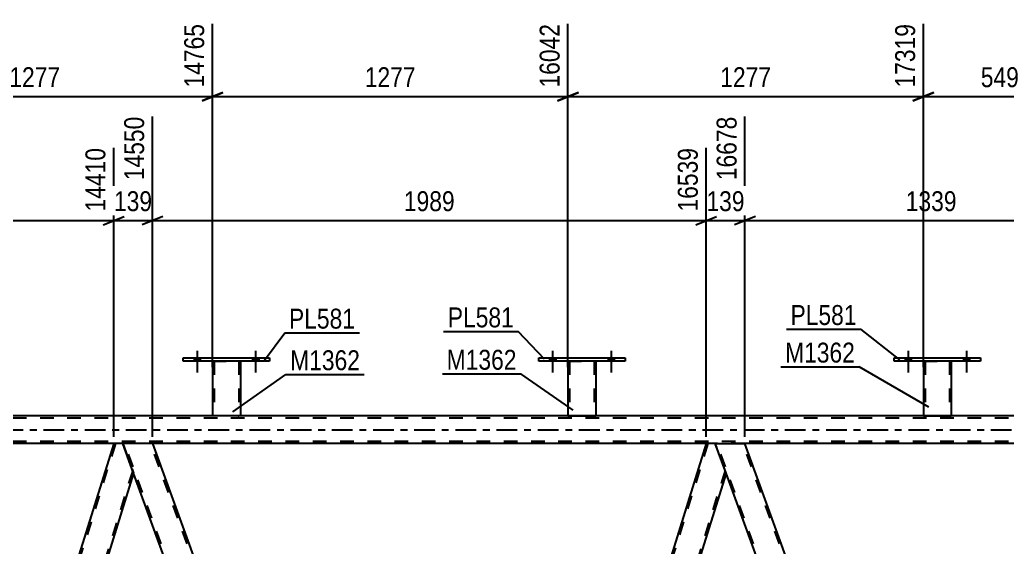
# Model space of a CAD drawing. Header units: millimetres. Extents: x 0 to 841, y 0 to 594.
# Drawn here: x 606.3 to 748.2, y 433.5 to 509.3 of the extents above; entities that cross this region are included whole.
import ezdxf

# ---------------------------------------------------------------- set-up
doc = ezdxf.new("R2010")
doc.units = ezdxf.units.MM
doc.linetypes.add('DXK_LINE_DOT2', pattern=[3.9198, 1.9599, -1.9599])
doc.linetypes.add('DXK_LINE_DOT3', pattern=[5.9187, 2.979, -0.9799, 0.9799, -0.9799])
doc.styles.add('Arial Narrow', font='ARIALN.TTF', dxfattribs={"height": 0.2})

# ---------------------------------------------------------------- blocks, each defined once
blk = doc.blocks.new('Part-272366259-3898 - 3671')
at = {"color": 2, "linetype": 'Continuous'}
for p, q in [((758.1, 452.4), (100.68, 452.4)), ((619.77, 448.4), (540.21, 448.4)), ((704.9, 448.4), (625.34, 448.4)), ((764.02, 448.4), (710.48, 448.4))]:
    blk.add_line(p, q, dxfattribs=at)
at = {"color": 7, "linetype": 'DXK_LINE_DOT2'}
for p, q in [((764.02, 452.08), (100.68, 452.08)), ((764.02, 448.72), (100.68, 448.72)), ((710.48, 448.4), (194.1, 448.4)), ((625.34, 448.4), (619.77, 448.4))]:
    blk.add_line(p, q, dxfattribs=at)
at = {"color": 7, "linetype": 'DXK_LINE_DOT3'}
blk.add_line((100.68, 450.4), (764.02, 450.4), dxfattribs=at)
blk = doc.blocks.new('Part-272366259-3732 - 3671')
at = {"color": 2, "linetype": 'Continuous'}
for p, q in [((706.22, 448.4), (710.48, 448.4)), ((754.6, 327.18), (710.48, 448.4)), ((750.34, 327.18), (707.77, 444.15))]:
    blk.add_line(p, q, dxfattribs=at)
at = {"color": 7, "linetype": 'DXK_LINE_DOT2'}
for p, q in [((707.77, 444.15), (706.22, 448.4)), ((750.6, 327.18), (706.47, 448.4)), ((754.34, 327.18), (710.22, 448.4)), ((754.6, 327.18), (750.34, 327.18))]:
    blk.add_line(p, q, dxfattribs=at)
blk = doc.blocks.new('Part-272366259-3744 - 3671')
at = {"color": 7, "linetype": 'DXK_LINE_DOT2'}
for p, q in [((705.15, 448.4), (668.33, 330.28)), ((707.63, 444.52), (671.06, 327.18)), ((668.62, 332), (668.2, 330.65)), ((669.46, 327.18), (668.2, 330.65)), ((672.81, 332), (671.31, 327.18)), ((671.31, 327.18), (669.46, 327.18))]:
    blk.add_line(p, q, dxfattribs=at)
at = {"color": 2, "linetype": 'Continuous'}
for p, q in [((704.9, 448.4), (668.62, 332)), ((706.22, 448.4), (704.9, 448.4)), ((707.77, 444.15), (706.22, 448.4)), ((707.77, 444.15), (672.81, 332))]:
    blk.add_line(p, q, dxfattribs=at)
blk = doc.blocks.new('Part-272366259-3749 - 3671')
at = {"color": 2, "linetype": 'Continuous'}
for p, q in [((625.34, 448.4), (621.09, 448.4)), ((625.34, 448.4), (667.71, 332)), ((663.45, 332), (622.63, 444.15))]:
    blk.add_line(p, q, dxfattribs=at)
at = {"color": 7, "linetype": 'DXK_LINE_DOT2'}
for p, q in [((621.09, 448.4), (622.63, 444.15)), ((665.46, 327.18), (621.34, 448.4)), ((669.21, 327.18), (625.09, 448.4)), ((665.21, 327.18), (663.45, 332)), ((669.46, 327.18), (667.71, 332)), ((669.46, 327.18), (665.21, 327.18))]:
    blk.add_line(p, q, dxfattribs=at)
blk = doc.blocks.new('Part-272366259-3754 - 3671')
at = {"color": 2, "linetype": 'Continuous'}
for p, q in [((619.77, 448.4), (583.07, 330.65)), ((621.09, 448.4), (619.77, 448.4)), ((622.63, 444.15), (621.09, 448.4)), ((622.63, 444.15), (586.17, 327.18)), ((584.33, 327.18), (583.07, 330.65))]:
    blk.add_line(p, q, dxfattribs=at)
at = {"color": 7, "linetype": 'DXK_LINE_DOT2'}
for p, q in [((620.02, 448.4), (583.2, 330.28)), ((622.5, 444.52), (585.92, 327.18)), ((586.17, 327.18), (584.33, 327.18))]:
    blk.add_line(p, q, dxfattribs=at)
blk = doc.blocks.new('Bolt-272366259-6782 - 3671')
at = {"linetype": 'Continuous'}
for points in [[(631.33, 460.24), (632.21, 460.24), (632.21, 460.72), (631.33, 460.72)], [(639.73, 460.24), (640.61, 460.24), (640.61, 460.72), (639.73, 460.72)]]:
    blk.add_hatch(color=1, dxfattribs=at).paths.add_polyline_path(points)
at = {"color": 1, "linetype": 'Continuous'}
for p, q in [((631.77, 461.72), (631.77, 458.6)), ((640.17, 461.72), (640.17, 458.6)), ((631.33, 460.72), (631.33, 460.24)), ((632.21, 460.72), (632.21, 460.24)), ((639.73, 460.72), (639.73, 460.24)), ((640.61, 460.72), (640.61, 460.24))]:
    blk.add_line(p, q, dxfattribs=at)
blk = doc.blocks.new('Part-272366259-6751 - 3671')
at = {"color": 2, "linetype": 'Continuous'}
for p, q in [((633.97, 460.24), (633.97, 452.4)), ((637.97, 460.24), (637.97, 452.4)), ((637.93, 452.4), (633.97, 452.4)), ((637.97, 452.4), (637.93, 452.4))]:
    blk.add_line(p, q, dxfattribs=at)
at = {"color": 7, "linetype": 'DXK_LINE_DOT2'}
for p, q in [((633.97, 460.24), (637.97, 460.24)), ((633.97, 460.24), (633.97, 460.24)), ((633.97, 460.24), (633.97, 460.24)), ((634.21, 460.24), (634.21, 452.4)), ((637.73, 460.24), (637.73, 452.4)), ((637.97, 460.24), (637.97, 460.24)), ((637.97, 460.24), (637.97, 460.24)), ((637.66, 452.4), (637.67, 452.4)), ((637.67, 452.4), (637.71, 452.4)), ((637.71, 452.4), (637.73, 452.4)), ((637.97, 452.4), (637.97, 452.4))]:
    blk.add_line(p, q, dxfattribs=at)
blk = doc.blocks.new('Part-272366259-6752 - 3671')
at = {"color": 2, "linetype": 'Continuous'}
for p, q in [((629.77, 460.24), (629.77, 460.72)), ((629.77, 460.72), (642.17, 460.72)), ((642.17, 460.24), (629.77, 460.24)), ((642.17, 460.72), (642.17, 460.24))]:
    blk.add_line(p, q, dxfattribs=at)
blk = doc.blocks.new('Part-272366259-6753 - 3671')
at = {"color": 2, "linetype": 'Continuous'}
for p, q in [((685.05, 460.24), (685.05, 452.4)), ((689.05, 460.24), (689.05, 452.4)), ((685.05, 452.4), (689.05, 452.4))]:
    blk.add_line(p, q, dxfattribs=at)
at = {"color": 7, "linetype": 'DXK_LINE_DOT2'}
for p, q in [((685.05, 460.24), (689.05, 460.24)), ((685.05, 460.24), (685.05, 460.24)), ((685.05, 460.24), (685.05, 460.24)), ((685.29, 460.24), (685.29, 452.4)), ((688.81, 460.24), (688.81, 452.4)), ((689.05, 460.24), (689.05, 460.24)), ((689.05, 460.24), (689.05, 460.24)), ((688.75, 452.4), (688.79, 452.4)), ((688.75, 452.4), (688.79, 452.4)), ((688.79, 452.4), (688.81, 452.4)), ((688.79, 452.4), (688.81, 452.4))]:
    blk.add_line(p, q, dxfattribs=at)
blk = doc.blocks.new('Part-272366259-6754 - 3671')
at = {"color": 2, "linetype": 'Continuous'}
for p, q in [((680.85, 460.24), (680.85, 460.72)), ((680.85, 460.72), (693.25, 460.72)), ((693.25, 460.24), (680.85, 460.24)), ((693.25, 460.72), (693.25, 460.24))]:
    blk.add_line(p, q, dxfattribs=at)
blk = doc.blocks.new('Part-272366259-6755 - 3671')
at = {"color": 2, "linetype": 'Continuous'}
for p, q in [((736.13, 460.24), (736.13, 452.4)), ((740.13, 460.24), (740.13, 452.4)), ((736.13, 452.4), (740.13, 452.4))]:
    blk.add_line(p, q, dxfattribs=at)
at = {"color": 7, "linetype": 'DXK_LINE_DOT2'}
for p, q in [((736.13, 460.24), (740.13, 460.24)), ((736.13, 460.24), (736.13, 460.24)), ((736.13, 460.24), (736.13, 460.24)), ((736.37, 460.24), (736.37, 452.4)), ((739.89, 460.24), (739.89, 452.4)), ((740.13, 460.24), (740.13, 460.24)), ((740.13, 460.24), (740.13, 460.24)), ((739.83, 452.4), (739.87, 452.4)), ((739.83, 452.4), (739.87, 452.4)), ((739.87, 452.4), (739.89, 452.4)), ((739.87, 452.4), (739.89, 452.4))]:
    blk.add_line(p, q, dxfattribs=at)
blk = doc.blocks.new('Part-272366259-6756 - 3671')
at = {"color": 2, "linetype": 'Continuous'}
for p, q in [((731.93, 460.24), (731.93, 460.72)), ((731.93, 460.72), (744.33, 460.72)), ((744.33, 460.24), (731.93, 460.24)), ((744.33, 460.72), (744.33, 460.24))]:
    blk.add_line(p, q, dxfattribs=at)
blk = doc.blocks.new('Bolt-272366259-6781 - 3671')
at = {"linetype": 'Continuous'}
for points in [[(631.33, 460.24), (632.21, 460.24), (632.21, 460.72), (631.33, 460.72)], [(639.73, 460.24), (640.61, 460.24), (640.61, 460.72), (639.73, 460.72)]]:
    blk.add_hatch(color=1, dxfattribs=at).paths.add_polyline_path(points)
at = {"color": 1, "linetype": 'Continuous'}
for p, q in [((631.77, 461.72), (631.77, 458.6)), ((640.17, 461.72), (640.17, 458.6)), ((631.33, 460.72), (631.33, 460.24)), ((632.21, 460.72), (632.21, 460.24)), ((639.73, 460.72), (639.73, 460.24)), ((640.61, 460.72), (640.61, 460.24))]:
    blk.add_line(p, q, dxfattribs=at)
blk = doc.blocks.new('Bolt-272366259-6783 - 3671')
at = {"linetype": 'Continuous'}
for points in [[(682.41, 460.24), (683.29, 460.24), (683.29, 460.72), (682.41, 460.72)], [(690.81, 460.24), (691.69, 460.24), (691.69, 460.72), (690.81, 460.72)]]:
    blk.add_hatch(color=1, dxfattribs=at).paths.add_polyline_path(points)
at = {"color": 1, "linetype": 'Continuous'}
for p, q in [((682.85, 461.72), (682.85, 458.6)), ((691.25, 461.72), (691.25, 458.6)), ((682.41, 460.72), (682.41, 460.24)), ((683.29, 460.72), (683.29, 460.24)), ((690.81, 460.72), (690.81, 460.24)), ((691.69, 460.72), (691.69, 460.24))]:
    blk.add_line(p, q, dxfattribs=at)
blk = doc.blocks.new('Bolt-272366259-6784 - 3671')
at = {"linetype": 'Continuous'}
for points in [[(682.41, 460.24), (683.29, 460.24), (683.29, 460.72), (682.41, 460.72)], [(690.81, 460.24), (691.69, 460.24), (691.69, 460.72), (690.81, 460.72)]]:
    blk.add_hatch(color=1, dxfattribs=at).paths.add_polyline_path(points)
at = {"color": 1, "linetype": 'Continuous'}
for p, q in [((682.85, 461.72), (682.85, 458.6)), ((691.25, 461.72), (691.25, 458.6)), ((682.41, 460.72), (682.41, 460.24)), ((683.29, 460.72), (683.29, 460.24)), ((690.81, 460.72), (690.81, 460.24)), ((691.69, 460.72), (691.69, 460.24))]:
    blk.add_line(p, q, dxfattribs=at)
blk = doc.blocks.new('Bolt-272366259-6785 - 3671')
at = {"linetype": 'Continuous'}
for points in [[(733.49, 460.24), (734.37, 460.24), (734.37, 460.72), (733.49, 460.72)], [(741.89, 460.24), (742.77, 460.24), (742.77, 460.72), (741.89, 460.72)]]:
    blk.add_hatch(color=1, dxfattribs=at).paths.add_polyline_path(points)
at = {"color": 1, "linetype": 'Continuous'}
for p, q in [((733.93, 461.72), (733.93, 458.6)), ((742.33, 461.72), (742.33, 458.6)), ((733.49, 460.72), (733.49, 460.24)), ((734.37, 460.72), (734.37, 460.24)), ((741.89, 460.72), (741.89, 460.24)), ((742.77, 460.72), (742.77, 460.24))]:
    blk.add_line(p, q, dxfattribs=at)
blk = doc.blocks.new('Bolt-272366259-6786 - 3671')
at = {"linetype": 'Continuous'}
for points in [[(733.49, 460.24), (734.37, 460.24), (734.37, 460.72), (733.49, 460.72)], [(741.89, 460.24), (742.77, 460.24), (742.77, 460.72), (741.89, 460.72)]]:
    blk.add_hatch(color=1, dxfattribs=at).paths.add_polyline_path(points)
at = {"color": 1, "linetype": 'Continuous'}
for p, q in [((733.93, 461.72), (733.93, 458.6)), ((742.33, 461.72), (742.33, 458.6)), ((733.49, 460.72), (733.49, 460.24)), ((734.37, 460.72), (734.37, 460.24)), ((741.89, 460.72), (741.89, 460.24)), ((742.77, 460.72), (742.77, 460.24))]:
    blk.add_line(p, q, dxfattribs=at)
blk = doc.blocks.new('StraightDimension-272366259-4945 - 3671')
at = {"color": 7, "linetype": 'Continuous'}
for p, q in [((540.21, 449.4), (540.21, 495.41)), ((619.77, 449.4), (619.77, 490.91)), ((541.71, 481.06), (538.71, 479.86)), ((618.27, 479.86), (621.27, 481.06)), ((540.21, 480.46), (619.77, 480.46))]:
    blk.add_line(p, q, dxfattribs=at)
at = {"color": 0}
blk.add_wipeout([(584.24, 481.21), (584.24, 485.41), (575.73, 485.41), (575.73, 481.21)], dxfattribs=at)
at = {"color": 3, "style": 'Arial Narrow'}
blk.add_text('1989', height=2.863, dxfattribs=at).set_placement((576.33, 481.81))
at = {"color": 0, "linetype": 'Continuous'}
blk.add_wipeout([(619.17, 491.51), (614.97, 491.51), (614.97, 481.16), (619.17, 481.16)], dxfattribs=at)
at = {"color": 3, "linetype": 'Continuous', "style": 'Arial Narrow'}
blk.add_text('14410', height=2.863, rotation=90.0002, dxfattribs=at).set_placement((618.57, 481.76))
blk = doc.blocks.new('StraightDimension-272366259-4801 - 3671')
at = {"color": 7, "linetype": 'Continuous'}
for p, q in [((625.34, 449.4), (625.34, 495.41)), ((619.77, 449.4), (619.77, 490.91)), ((618.27, 479.86), (621.27, 481.06)), ((626.84, 481.06), (623.84, 479.86)), ((619.77, 480.46), (625.34, 480.46))]:
    blk.add_line(p, q, dxfattribs=at)
at = {"color": 0}
blk.add_wipeout([(625.9, 481.21), (625.9, 485.41), (619.21, 485.41), (619.21, 481.21)], dxfattribs=at)
at = {"color": 3, "style": 'Arial Narrow'}
blk.add_text('139', height=2.863, dxfattribs=at).set_placement((619.81, 481.81))
at = {"color": 0, "linetype": 'Continuous'}
blk.add_wipeout([(624.74, 496.01), (620.54, 496.01), (620.54, 485.66), (624.74, 485.66)], dxfattribs=at)
at = {"color": 3, "linetype": 'Continuous', "style": 'Arial Narrow'}
blk.add_text('14550', height=2.863, rotation=90.0002, dxfattribs=at).set_placement((624.14, 486.26))
blk = doc.blocks.new('StraightDimension-272366259-4736 - 3671')
at = {"color": 7, "linetype": 'Continuous'}
for p, q in [((710.48, 449.4), (710.48, 495.41)), ((764.02, 453.4), (764.02, 490.91)), ((711.98, 481.06), (708.98, 479.86)), ((762.52, 479.86), (765.52, 481.06)), ((710.48, 480.46), (764.02, 480.46))]:
    blk.add_line(p, q, dxfattribs=at)
at = {"color": 0}
blk.add_wipeout([(741.51, 481.21), (741.51, 485.41), (732.99, 485.41), (732.99, 481.21)], dxfattribs=at)
at = {"color": 3, "style": 'Arial Narrow'}
blk.add_text('1339', height=2.863, dxfattribs=at).set_placement((733.59, 481.81))
at = {"color": 0, "linetype": 'Continuous'}
blk.add_wipeout([(763.42, 491.51), (759.22, 491.51), (759.22, 481.16), (763.42, 481.16)], dxfattribs=at)
at = {"color": 3, "linetype": 'Continuous', "style": 'Arial Narrow'}
blk.add_text('18017', height=2.863, rotation=90.0002, dxfattribs=at).set_placement((762.82, 481.76))
blk = doc.blocks.new('StraightDimension-272366259-4753 - 3671')
at = {"color": 7, "linetype": 'Continuous'}
for p, q in [((710.48, 449.4), (710.48, 495.41)), ((704.9, 449.4), (704.9, 490.91)), ((703.4, 479.86), (706.4, 481.06)), ((711.98, 481.06), (708.98, 479.86)), ((704.9, 480.46), (710.48, 480.46))]:
    blk.add_line(p, q, dxfattribs=at)
at = {"color": 0}
blk.add_wipeout([(711.03, 481.21), (711.03, 485.41), (704.35, 485.41), (704.35, 481.21)], dxfattribs=at)
at = {"color": 3, "style": 'Arial Narrow'}
blk.add_text('139', height=2.863, dxfattribs=at).set_placement((704.95, 481.81))
at = {"color": 0, "linetype": 'Continuous'}
blk.add_wipeout([(709.88, 496.01), (705.68, 496.01), (705.68, 485.66), (709.88, 485.66)], dxfattribs=at)
at = {"color": 3, "linetype": 'Continuous', "style": 'Arial Narrow'}
blk.add_text('16678', height=2.863, rotation=90.0002, dxfattribs=at).set_placement((709.28, 486.26))
blk = doc.blocks.new('StraightDimension-272366259-4777 - 3671')
at = {"color": 7, "linetype": 'Continuous'}
for p, q in [((625.34, 449.4), (625.34, 495.41)), ((704.9, 449.4), (704.9, 490.91)), ((626.84, 481.06), (623.84, 479.86)), ((703.4, 479.86), (706.4, 481.06)), ((625.34, 480.46), (704.9, 480.46))]:
    blk.add_line(p, q, dxfattribs=at)
at = {"color": 0}
blk.add_wipeout([(669.38, 481.21), (669.38, 485.41), (660.87, 485.41), (660.87, 481.21)], dxfattribs=at)
at = {"color": 3, "style": 'Arial Narrow'}
blk.add_text('1989', height=2.863, dxfattribs=at).set_placement((661.47, 481.81))
at = {"color": 0, "linetype": 'Continuous'}
blk.add_wipeout([(704.3, 491.51), (700.1, 491.51), (700.1, 481.16), (704.3, 481.16)], dxfattribs=at)
at = {"color": 3, "linetype": 'Continuous', "style": 'Arial Narrow'}
blk.add_text('16539', height=2.863, rotation=90.0002, dxfattribs=at).set_placement((703.7, 481.76))
blk = doc.blocks.new('StraightDimension-272366259-18111 - 3671')
at = {"color": 7, "linetype": 'Continuous'}
for p, q in [((736.13, 459.4), (736.13, 508.72)), ((758.1, 459.4), (758.1, 508.72)), ((737.63, 498.88), (734.63, 497.68)), ((736.13, 498.28), (758.1, 498.28)), ((756.6, 497.68), (759.6, 498.88))]:
    blk.add_line(p, q, dxfattribs=at)
at = {"color": 0}
blk.add_wipeout([(750.46, 499.03), (750.46, 503.23), (743.77, 503.23), (743.77, 499.03)], dxfattribs=at)
at = {"color": 3, "style": 'Arial Narrow'}
blk.add_text('549', height=2.863, dxfattribs=at).set_placement((744.37, 499.63))
at = {"color": 0, "linetype": 'Continuous'}
blk.add_wipeout([(757.5, 509.32), (753.3, 509.32), (753.3, 498.98), (757.5, 498.98)], dxfattribs=at)
at = {"color": 3, "linetype": 'Continuous', "style": 'Arial Narrow'}
blk.add_text('17869', height=2.863, rotation=90.0002, dxfattribs=at).set_placement((756.9, 499.58))
blk = doc.blocks.new('StraightDimension-272366259-18112 - 3671')
at = {"color": 7, "linetype": 'Continuous'}
for p, q in [((685.05, 459.4), (685.05, 508.72)), ((736.13, 459.4), (736.13, 508.72)), ((686.55, 498.88), (683.55, 497.68)), ((685.05, 498.28), (736.13, 498.28)), ((734.63, 497.68), (737.63, 498.88))]:
    blk.add_line(p, q, dxfattribs=at)
at = {"color": 0}
blk.add_wipeout([(714.84, 499.03), (714.84, 503.23), (706.33, 503.23), (706.33, 499.03)], dxfattribs=at)
at = {"color": 3, "style": 'Arial Narrow'}
blk.add_text('1277', height=2.863, dxfattribs=at).set_placement((706.93, 499.63))
at = {"color": 0, "linetype": 'Continuous'}
blk.add_wipeout([(735.53, 509.32), (731.33, 509.32), (731.33, 498.98), (735.53, 498.98)], dxfattribs=at)
at = {"color": 3, "linetype": 'Continuous', "style": 'Arial Narrow'}
blk.add_text('17319', height=2.863, rotation=90.0002, dxfattribs=at).set_placement((734.93, 499.58))
blk = doc.blocks.new('StraightDimension-272366259-18113 - 3671')
at = {"color": 7, "linetype": 'Continuous'}
for p, q in [((633.97, 459.4), (633.97, 508.72)), ((685.05, 459.4), (685.05, 508.72)), ((635.47, 498.88), (632.47, 497.68)), ((633.97, 498.28), (685.05, 498.28)), ((683.55, 497.68), (686.55, 498.88))]:
    blk.add_line(p, q, dxfattribs=at)
at = {"color": 0}
blk.add_wipeout([(663.76, 499.03), (663.76, 503.23), (655.25, 503.23), (655.25, 499.03)], dxfattribs=at)
at = {"color": 3, "style": 'Arial Narrow'}
blk.add_text('1277', height=2.863, dxfattribs=at).set_placement((655.85, 499.63))
at = {"color": 0, "linetype": 'Continuous'}
blk.add_wipeout([(684.45, 509.32), (680.25, 509.32), (680.25, 498.98), (684.45, 498.98)], dxfattribs=at)
at = {"color": 3, "linetype": 'Continuous', "style": 'Arial Narrow'}
blk.add_text('16042', height=2.863, rotation=90.0002, dxfattribs=at).set_placement((683.85, 499.58))
blk = doc.blocks.new('StraightDimension-272366259-18114 - 3671')
at = {"color": 7, "linetype": 'Continuous'}
for p, q in [((582.89, 459.4), (582.89, 508.72)), ((633.97, 459.4), (633.97, 508.72)), ((584.39, 498.88), (581.39, 497.68)), ((582.89, 498.28), (633.97, 498.28)), ((632.47, 497.68), (635.47, 498.88))]:
    blk.add_line(p, q, dxfattribs=at)
at = {"color": 0}
blk.add_wipeout([(612.68, 499.03), (612.68, 503.23), (604.17, 503.23), (604.17, 499.03)], dxfattribs=at)
at = {"color": 3, "style": 'Arial Narrow'}
blk.add_text('1277', height=2.863, dxfattribs=at).set_placement((604.77, 499.63))
at = {"color": 0, "linetype": 'Continuous'}
blk.add_wipeout([(633.37, 509.32), (629.17, 509.32), (629.17, 498.98), (633.37, 498.98)], dxfattribs=at)
at = {"color": 3, "linetype": 'Continuous', "style": 'Arial Narrow'}
blk.add_text('14765', height=2.863, rotation=90.0002, dxfattribs=at).set_placement((632.77, 499.58))
blk = doc.blocks.new('Mark-272366259-15911 - 3671')
at = {"color": 0}
blk.add_wipeout([(654.47, 464.93), (654.47, 467.93), (644.96, 467.93), (644.96, 464.93)], dxfattribs=at)
blk.add_wipeout([(654.47, 464.93), (654.47, 467.93), (644.96, 467.93), (644.96, 464.93)], dxfattribs=at)
at = {"color": 30, "linetype": 'Continuous'}
for p, q in [((641.45, 460.41), (644.36, 464.33)), ((644.36, 464.33), (655.07, 464.33))]:
    blk.add_line(p, q, dxfattribs=at)
at = {"color": 3, "style": 'Arial Narrow'}
blk.add_text('PL581', height=2.863, dxfattribs=at).set_placement((644.96, 464.93))
blk = doc.blocks.new('Mark-272366259-15914 - 3671')
at = {"color": 0}
blk.add_wipeout([(677.67, 459.02), (677.67, 462.02), (667.62, 462.02), (667.62, 459.02)], dxfattribs=at)
blk.add_wipeout([(677.67, 459.02), (677.67, 462.02), (667.62, 462.02), (667.62, 459.02)], dxfattribs=at)
at = {"color": 30, "linetype": 'Continuous'}
for p in [(667.02, 458.42), (685.81, 453.23)]:
    blk.add_line(p, (678.27, 458.42), dxfattribs=at)
at = {"color": 3, "style": 'Arial Narrow'}
blk.add_text('M1362', height=2.863, dxfattribs=at).set_placement((667.62, 459.02))
blk = doc.blocks.new('Mark-272366259-15908 - 3671')
at = {"color": 0}
blk.add_wipeout([(655.18, 458.95), (655.18, 461.95), (645.13, 461.95), (645.13, 458.95)], dxfattribs=at)
blk.add_wipeout([(655.18, 458.95), (655.18, 461.95), (645.13, 461.95), (645.13, 458.95)], dxfattribs=at)
at = {"color": 30, "linetype": 'Continuous'}
for p, q in [((636.87, 452.97), (644.53, 458.35)), ((644.53, 458.35), (655.78, 458.35))]:
    blk.add_line(p, q, dxfattribs=at)
at = {"color": 3, "style": 'Arial Narrow'}
blk.add_text('M1362', height=2.863, dxfattribs=at).set_placement((645.13, 458.95))
blk = doc.blocks.new('Mark-272366259-15917 - 3671')
at = {"color": 0}
blk.add_wipeout([(677.29, 465.11), (677.29, 468.11), (667.78, 468.11), (667.78, 465.11)], dxfattribs=at)
blk.add_wipeout([(677.29, 465.11), (677.29, 468.11), (667.78, 468.11), (667.78, 465.11)], dxfattribs=at)
at = {"color": 30, "linetype": 'Continuous'}
for p in [(667.18, 464.51), (681.69, 460.56)]:
    blk.add_line(p, (677.89, 464.51), dxfattribs=at)
at = {"color": 3, "style": 'Arial Narrow'}
blk.add_text('PL581', height=2.863, dxfattribs=at).set_placement((667.78, 465.11))
blk = doc.blocks.new('Mark-272366259-15920 - 3671')
at = {"color": 0}
blk.add_wipeout([(726.3, 460.05), (726.3, 463.05), (716.25, 463.05), (716.25, 460.05)], dxfattribs=at)
blk.add_wipeout([(726.3, 460.05), (726.3, 463.05), (716.25, 463.05), (716.25, 460.05)], dxfattribs=at)
at = {"color": 30, "linetype": 'Continuous'}
for p in [(715.65, 459.45), (736.9, 453.65)]:
    blk.add_line(p, (726.9, 459.45), dxfattribs=at)
at = {"color": 3, "style": 'Arial Narrow'}
blk.add_text('M1362', height=2.863, dxfattribs=at).set_placement((716.25, 460.05))
blk = doc.blocks.new('Mark-272366259-15923 - 3671')
at = {"color": 0}
blk.add_wipeout([(726.53, 465.45), (726.53, 468.45), (717.03, 468.45), (717.03, 465.45)], dxfattribs=at)
blk.add_wipeout([(726.53, 465.45), (726.53, 468.45), (717.03, 468.45), (717.03, 465.45)], dxfattribs=at)
at = {"color": 30, "linetype": 'Continuous'}
for p in [(716.43, 464.85), (732.73, 460.45)]:
    blk.add_line(p, (727.13, 464.85), dxfattribs=at)
at = {"color": 3, "style": 'Arial Narrow'}
blk.add_text('PL581', height=2.863, dxfattribs=at).set_placement((717.03, 465.45))

msp = doc.modelspace()

# ---------------------------------------------------------------- block references
for name in ['Bolt-272366259-6782 - 3671', 'Bolt-272366259-6781 - 3671', 'Bolt-272366259-6783 - 3671', 'Bolt-272366259-6784 - 3671', 'Bolt-272366259-6785 - 3671', 'Bolt-272366259-6786 - 3671', 'Part-272366259-6752 - 3671', 'Part-272366259-6751 - 3671', 'Part-272366259-6754 - 3671', 'Part-272366259-6753 - 3671', 'Part-272366259-6756 - 3671', 'Part-272366259-6755 - 3671', 'Part-272366259-3898 - 3671', 'Part-272366259-3754 - 3671', 'Part-272366259-3749 - 3671', 'Part-272366259-3744 - 3671', 'Part-272366259-3732 - 3671']:
    msp.add_blockref(name, (0, 0))

# ---------------------------------------------------------------- next in the draw order: block references
for name in ['StraightDimension-272366259-4945 - 3671', 'StraightDimension-272366259-4736 - 3671']:
    msp.add_blockref(name, (0, 0))

# ---------------------------------------------------------------- next in the draw order: block references
for name in ['StraightDimension-272366259-18111 - 3671', 'StraightDimension-272366259-4801 - 3671', 'StraightDimension-272366259-4753 - 3671']:
    msp.add_blockref(name, (0, 0))

# ---------------------------------------------------------------- next in the draw order: block references
msp.add_blockref('StraightDimension-272366259-4777 - 3671', (0, 0))

# ---------------------------------------------------------------- next in the draw order: block references
msp.add_blockref('StraightDimension-272366259-18112 - 3671', (0, 0))

# ---------------------------------------------------------------- next in the draw order: block references
for name in ['StraightDimension-272366259-18113 - 3671', 'Mark-272366259-15920 - 3671']:
    msp.add_blockref(name, (0, 0))

# ---------------------------------------------------------------- next in the draw order: block references
for name in ['StraightDimension-272366259-18114 - 3671', 'Mark-272366259-15923 - 3671', 'Mark-272366259-15911 - 3671', 'Mark-272366259-15914 - 3671']:
    msp.add_blockref(name, (0, 0))

# ---------------------------------------------------------------- next in the draw order: block references
for name in ['Mark-272366259-15917 - 3671', 'Mark-272366259-15908 - 3671']:
    msp.add_blockref(name, (0, 0))

doc.saveas('drawing.dxf')
